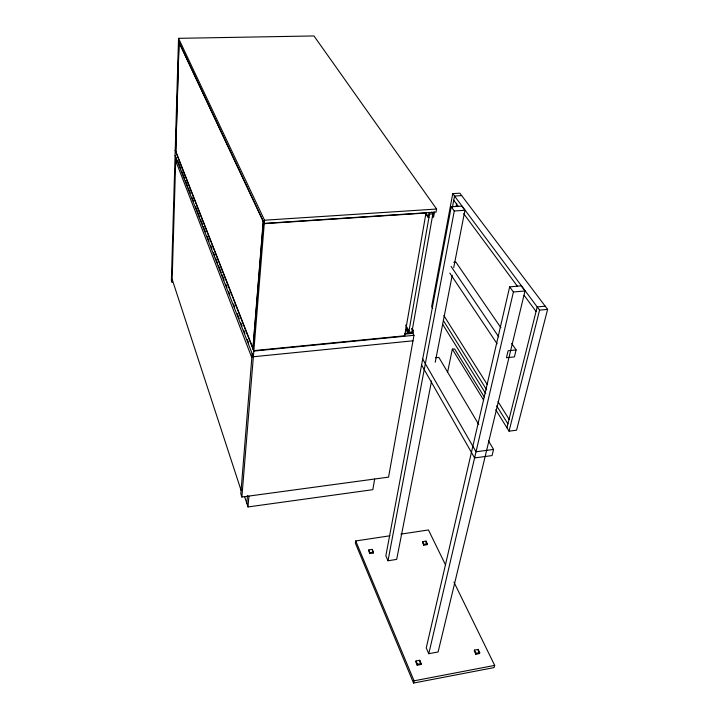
<?xml version="1.0" encoding="UTF-8"?>
<svg xmlns="http://www.w3.org/2000/svg" width="719" height="719" viewBox="0 0 719 719"><rect width="100%" height="100%" fill="white"/><g stroke="black" fill="none" stroke-linecap="round" stroke-linejoin="round"><path stroke-width="1.08" d="M178.456 41.01L264.277 223.393L436.056 212.105L436.604 209.04L313.969 35.95L178.537 38.332L171.383 280.311L172.057 282.369L175.804 157.245M175.715 151.664L178.977 42.124M175.796 151.871L179.067 42.313M252.153 353.649L240.811 493.746L241.872 497.018L388.557 477.128L413.973 335.315L412.284 332.412M252.881 348.67L263.226 221.173M253.016 349.012L263.379 221.488M241.872 497.018L264.538 220.212L178.537 38.332M246.806 503.363L247.462 495.742M374.653 479.007L372.837 489.675L247.983 506.949L248.927 496.056M389.878 535.79L355.725 540.958L355.366 543.16L413.551 683.05L494.043 667.609L494.681 665.399L453.95 582.129M404.608 336.231L426.043 212.761M368.757 549.945L369.755 553.585L373.233 553.046L373.395 552.129L372.226 549.406L368.757 549.945L369.755 553.585M406.118 327.1L408.356 330.992L407.97 333.194L405.732 329.302M426.394 213.786L428.937 217.462L428.254 217.506L429.144 212.429M429.827 212.384L408.617 333.131L406.927 330.21M372.226 549.406L373.233 553.046M431.652 212.123L432.883 213.885L411.897 332.034L408.823 332.34M412.32 332.771L412.715 330.56L411.583 328.628M433.791 212.123L432.892 217.192L433.566 217.147L434.474 212.078M412.221 328.565L413.353 330.506L412.841 333.364L404.536 334.182M495.742 409.749L509.043 431.157L516.557 430.205L547.617 309.368L459.863 193.195L452.754 193.627L431.652 306.609L432.73 308.343M453.734 267.558L464.932 210.299L461.823 206.128L451.226 206.82L385.842 555.859L387.999 560.766L396.681 559.4L431.562 380.989M452.476 207.018L454.543 196.026L461.679 195.586M387.999 560.766L454.273 211L451.226 206.82M456.062 206.587L456.691 203.297M435.22 362.268L452.224 275.269M447.676 371.903L452.332 349.155L454.606 348.922L484.255 396.924M422.628 541.632L423.707 545.209L427.086 544.678L427.284 543.771L426.008 541.119L422.628 541.632L423.707 545.209M426.008 541.119L425.81 542.027L427.086 544.678M416.004 660.977L415.798 661.911L417.2 665.21L420.983 664.5L421.199 663.574L419.788 660.276L416.004 660.977L417.415 664.284L417.2 665.21M413.551 683.05L414.054 680.821L355.725 540.958M419.788 660.276L419.572 661.21L420.983 664.5M509.663 286.863L426.25 647.945L428.776 653.706L438.096 651.98L525.005 290.952L521.212 285.847L509.663 286.863L513.411 291.986L428.776 653.706M516.107 349.919L514.409 356.885L506.446 357.738L508.117 350.764L516.107 349.919L511.667 343.457M488.435 440.819L493.567 449.456L492.066 455.585L474.585 457.922L421.595 365.009M506.94 427.769L537.192 306.932L545.209 306.177M509.043 431.157L539.583 310.132L452.754 193.627M474.522 650.093L474.279 651.019L475.816 654.236L479.483 653.553L479.735 652.627L478.18 649.41L474.522 650.093L476.068 653.31L475.816 654.236M477.937 650.336L478.18 649.41M414.054 680.821L494.681 665.399M417.415 664.284L421.199 663.574M476.068 653.31L479.735 652.627M369.917 552.668L373.395 552.129M423.904 544.301L427.284 543.771M400.896 534.127L428.443 529.957L445.609 565.071M493.567 449.456L476.023 451.766L422.7 359.087M435.624 357.729L438.851 357.388L478.746 424.516M412.994 340.806L253.358 356.75L175.077 155.358M404.689 335.791L253.861 350.62L175.238 150.019M413.973 335.315L253.825 351.079L175.22 150.415M408.356 330.992L409.003 330.929L405.633 325.096M412.715 330.56L413.353 330.506M404.653 333.517L412.967 332.708M539.583 310.132L547.617 309.368M513.411 291.986L525.005 290.952M453.815 262.3L455.9 262.138L500.9 327.747M429.603 214.1L432.883 213.885M264.538 220.212L436.604 209.04M454.273 211L464.932 210.299M425.999 213.022L264.259 223.663L178.447 41.235M453.752 200.233L458.398 206.515M463.71 213.687L517.473 286.351M524.115 295.32L536.059 311.462M425.064 212.887L428.254 217.506M451.083 266.425L498.716 336.86M449.797 273.076L497.108 343.781M443.866 315.596L487.293 384.62M497.997 401.633L509.295 419.599M443.425 320.647L486.619 389.77M496.676 405.867L507.92 423.851M442.697 324.377L485.72 393.626M452.332 349.155L483.608 400.025M478.324 651.144L479.483 653.553M180.936 169.073L177.683 160.697L175.706 160.795L251.83 357.694M181.754 171.167L184.612 178.492M185.421 180.586L187.461 185.817M188.279 187.911L190.319 193.141M191.946 197.33L193.573 201.509M195.613 206.748L199.693 217.21M200.502 219.304L202.542 224.535M203.36 226.629L205.4 231.86M207.027 236.048L209.067 241.278M210.694 245.467L211.916 248.603M213.552 252.791L214.774 255.937M215.583 258.022L217.623 263.262M218.441 265.356L221.29 272.681M222.108 274.775L224.148 280.006M225.775 284.194L226.997 287.33M228.633 291.519L229.855 294.655M233.522 304.074L234.745 307.211M237.189 313.493L239.229 318.724M240.856 322.912L242.078 326.049M243.714 330.237L244.936 333.382M247.381 339.656L248.603 342.801M244.712 496.982L247.983 506.949M172.147 279.287L241.081 490.349"/></g></svg>
